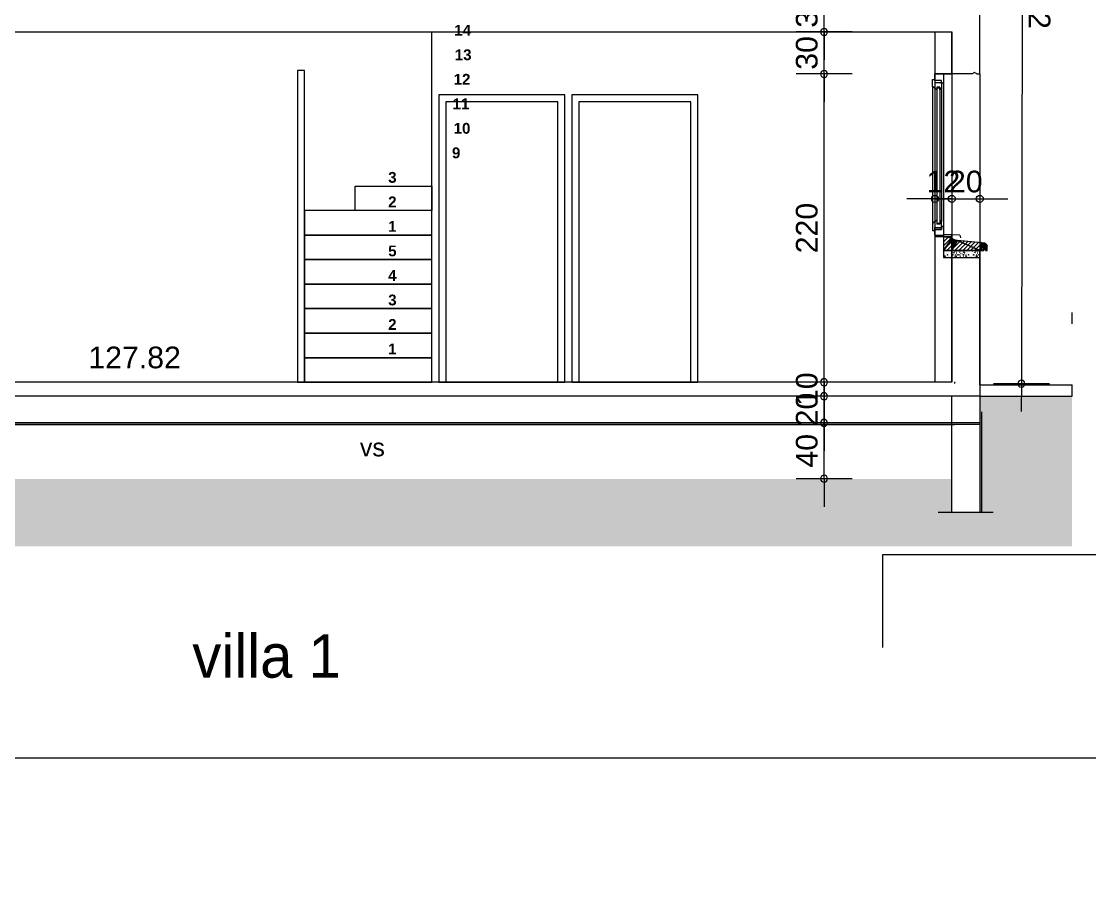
# Model space of a CAD drawing. Header units: metres. Extents: x 1.8 to 61.8, y -52.8 to -10.8.
# Drawn here: x 34.31 to 41.94, y -40.18 to -33.94 of the extents above; entities that cross this region are included whole.
import ezdxf
from ezdxf.enums import TextEntityAlignment as Align
from ezdxf.lldxf.tags import DXFTag

# ---------------------------------------------------------------- set-up
doc = ezdxf.new("R2010")
doc.units = ezdxf.units.M
doc.header["$MEASUREMENT"] = 0
for name, color, linetype in [('Calque commun', 7, 'Continuous'), ('Cotations', 7, 'Continuous'), ('Textes', 7, 'Continuous')]:
    doc.layers.add(name, color=color, linetype=linetype)
doc.styles.add('Arial10', font='arial.ttf', dxfattribs={"height": 0.127566})
doc.styles.add('Arial11', font='arialbd.ttf', dxfattribs={"height": 0.077267})
doc.styles.add('Arial12', font='arial.ttf', dxfattribs={"height": 0.154626})
doc.styles.add('Arial9', font='arial.ttf', dxfattribs={"height": 0.154626})
doc.styles.add('Century Gothic10', font='GOTHIC.TTF', dxfattribs={"height": 0.310302})
tags = doc.linetypes.add('HIDDEN', pattern=[0.375, 0.25, -0.125]).pattern_tags.tags
tags[6:7] = [DXFTag(74, 4), DXFTag(75, 0), DXFTag(340, '0'), DXFTag(46, 1.0), DXFTag(50, 0.0), DXFTag(44, 0.0), DXFTag(45, 0.0)]
tags[4:5] = [DXFTag(74, 4), DXFTag(75, 0), DXFTag(340, '0'), DXFTag(46, 1.0), DXFTag(50, 0.0), DXFTag(44, 0.0), DXFTag(45, 0.0)]
tags = doc.linetypes.add('HIDDENX2', pattern=[0.75, 0.5, -0.25]).pattern_tags.tags
tags[6:7] = [DXFTag(74, 4), DXFTag(75, 0), DXFTag(340, '0'), DXFTag(46, 1.0), DXFTag(50, 0.0), DXFTag(44, 0.0), DXFTag(45, 0.0)]
tags[4:5] = [DXFTag(74, 4), DXFTag(75, 0), DXFTag(340, '0'), DXFTag(46, 1.0), DXFTag(50, 0.0), DXFTag(44, 0.0), DXFTag(45, 0.0)]

# ---------------------------------------------------------------- blocks, each defined once
blk = doc.blocks.new('CARTDCE')
at = {"layer": 'Calque commun', "color": 9, "linetype": 'Continuous', "lineweight": 9}
for p, q in [((20.202, 28.93), (-21.798, 28.93)), ((-21.798, 28.93), (-21.798, 27.609))]:
    blk.add_line(p, q, dxfattribs=at)
blk = doc.blocks.new('new189')
at = {"layer": 'Cotations', "color": 14, "linetype": 'Continuous', "lineweight": 9}
blk.add_arc((0, 0), 0.5, 0, 359.9994, dxfattribs=at)
blk = doc.blocks.new('new190')
at = {"layer": 'Cotations', "color": 14, "linetype": 'Continuous', "lineweight": 9}
blk.add_arc((0, 0), 0.5, 0, 359.9994, dxfattribs=at)
blk = doc.blocks.new('DimLine57553')
at = {"layer": 'Cotations', "color": 14, "linetype": 'Continuous', "lineweight": 9}
for p, q in [((40.0393, -33.7121), (40.0393, -33.5121)), ((40.2393, -33.7121), (39.8393, -33.7121)), ((40.0393, -34.0121), (40.0393, -33.7121)), ((40.2393, -34.0121), (39.8393, -34.0121)), ((40.0393, -34.0121), (40.0393, -34.2121))]:
    blk.add_line(p, q, dxfattribs=at)
at = {"layer": 'Cotations', "color": 14, "linetype": 'Continuous', "lineweight": 9, "xscale": 0.05000000074505806, "yscale": 0.05000000074505806, "zscale": 0.05000000074505806}
for name, p, rotation in [('new190', (40.0393, -33.7121), -90.00000000000001), ('new189', (40.0393, -34.0121), 90)]:
    blk.add_blockref(name, p, dxfattribs=dict(at, rotation=rotation))
at = {"layer": 'Cotations', "color": 7, "linetype": 'Continuous', "lineweight": 9, "style": 'Arial9'}
blk.add_text('30', height=0.15463, rotation=90, dxfattribs=at).set_placement((40.0392, -33.8621), align=Align.BOTTOM_CENTER)
blk = doc.blocks.new('new201')
at = {"layer": 'Cotations', "color": 14, "linetype": 'Continuous', "lineweight": 9}
blk.add_arc((0, 0), 0.5, 0, 359.9994, dxfattribs=at)
blk = doc.blocks.new('new202')
at = {"layer": 'Cotations', "color": 14, "linetype": 'Continuous', "lineweight": 9}
blk.add_arc((0, 0), 0.5, 0, 359.9994, dxfattribs=at)
blk = doc.blocks.new('DimLine57592')
at = {"layer": 'Cotations', "color": 14, "linetype": 'Continuous', "lineweight": 9}
for p, q in [((40.0393, -34.0121), (40.0393, -33.8121)), ((40.2393, -34.0121), (39.8393, -34.0121)), ((40.0393, -34.3121), (40.0393, -34.0121)), ((40.2393, -34.3121), (39.8393, -34.3121)), ((40.0393, -34.3121), (40.0393, -34.5121))]:
    blk.add_line(p, q, dxfattribs=at)
at = {"layer": 'Cotations', "color": 14, "linetype": 'Continuous', "lineweight": 9, "xscale": 0.05000000074505806, "yscale": 0.05000000074505806, "zscale": 0.05000000074505806}
for name, p, rotation in [('new202', (40.0393, -34.0121), -90.00000000000001), ('new201', (40.0393, -34.3121), 90)]:
    blk.add_blockref(name, p, dxfattribs=dict(at, rotation=rotation))
at = {"layer": 'Cotations', "color": 7, "linetype": 'Continuous', "lineweight": 9, "style": 'Arial9'}
blk.add_text('30', height=0.15463, rotation=90, dxfattribs=at).set_placement((40.0392, -34.1621), align=Align.BOTTOM_CENTER)
blk = doc.blocks.new('new211')
at = {"layer": 'Cotations', "color": 14, "linetype": 'Continuous', "lineweight": 9}
blk.add_arc((0, 0), 0.5, 0, 359.9994, dxfattribs=at)
blk = doc.blocks.new('new212')
at = {"layer": 'Cotations', "color": 14, "linetype": 'Continuous', "lineweight": 9}
blk.add_arc((0, 0), 0.5, 0, 359.9994, dxfattribs=at)
blk = doc.blocks.new('DimLine57699')
at = {"layer": 'Cotations', "color": 14, "linetype": 'Continuous', "lineweight": 9}
for p, q in [((40.8314, -35.0036), (40.8314, -35.4036)), ((40.9514, -35.0036), (40.9514, -35.4036)), ((40.8314, -35.2036), (40.6314, -35.2036)), ((40.8314, -35.2036), (40.9514, -35.2036)), ((40.9514, -35.2036), (41.1514, -35.2036))]:
    blk.add_line(p, q, dxfattribs=at)
at = {"layer": 'Cotations', "color": 14, "linetype": 'Continuous', "lineweight": 9, "extrusion": (0, 0, -1), "xscale": 0.05000000074505806, "yscale": 0.05000000074505806, "zscale": 0.05000000074505806, "rotation": 180}
blk.add_blockref('new211', (-40.8314, -35.2036), dxfattribs=at)
at = {"layer": 'Cotations', "color": 14, "linetype": 'Continuous', "lineweight": 9, "extrusion": (0, 0, -1), "xscale": 0.05000000074505806, "yscale": 0.05000000074505806, "zscale": 0.05000000074505806}
blk.add_blockref('new212', (-40.9514, -35.2036), dxfattribs=at)
at = {"layer": 'Cotations', "color": 7, "linetype": 'Continuous', "lineweight": 9, "style": 'Arial9'}
blk.add_text('12', height=0.15463, dxfattribs=at).set_placement((40.8914, -35.2036), align=Align.BOTTOM_CENTER)
blk = doc.blocks.new('new213')
at = {"layer": 'Cotations', "color": 14, "linetype": 'Continuous', "lineweight": 9}
blk.add_arc((0, 0), 0.5, 0, 359.9994, dxfattribs=at)
blk = doc.blocks.new('new214')
at = {"layer": 'Cotations', "color": 14, "linetype": 'Continuous', "lineweight": 9}
blk.add_arc((0, 0), 0.5, 0, 359.9994, dxfattribs=at)
blk = doc.blocks.new('DimLine57705')
at = {"layer": 'Cotations', "color": 14, "linetype": 'Continuous', "lineweight": 9}
for p, q in [((40.9514, -35.0036), (40.9514, -35.4036)), ((41.1514, -35.0036), (41.1514, -35.4036)), ((40.9514, -35.2036), (40.7514, -35.2036)), ((40.9514, -35.2036), (41.1514, -35.2036)), ((41.1514, -35.2036), (41.3514, -35.2036))]:
    blk.add_line(p, q, dxfattribs=at)
at = {"layer": 'Cotations', "color": 14, "linetype": 'Continuous', "lineweight": 9, "extrusion": (0, 0, -1), "xscale": 0.05000000074505806, "yscale": 0.05000000074505806, "zscale": 0.05000000074505806, "rotation": 180}
blk.add_blockref('new213', (-40.9514, -35.2036), dxfattribs=at)
at = {"layer": 'Cotations', "color": 14, "linetype": 'Continuous', "lineweight": 9, "extrusion": (0, 0, -1), "xscale": 0.05000000074505806, "yscale": 0.05000000074505806, "zscale": 0.05000000074505806}
blk.add_blockref('new214', (-41.1514, -35.2036), dxfattribs=at)
at = {"layer": 'Cotations', "color": 7, "linetype": 'Continuous', "lineweight": 9, "style": 'Arial9'}
blk.add_text('20', height=0.15463, dxfattribs=at).set_placement((41.0514, -35.2036), align=Align.BOTTOM_CENTER)
blk = doc.blocks.new('new215')
at = {"layer": 'Cotations', "color": 14, "linetype": 'Continuous', "lineweight": 9}
blk.add_arc((0, 0), 0.5, 0, 359.9994, dxfattribs=at)
blk = doc.blocks.new('new216')
at = {"layer": 'Cotations', "color": 14, "linetype": 'Continuous', "lineweight": 9}
blk.add_arc((0, 0), 0.5, 0, 359.9994, dxfattribs=at)
blk = doc.blocks.new('DimLine57719')
at = {"layer": 'Cotations', "color": 14, "linetype": 'Continuous', "lineweight": 9}
for p, q in [((40.0393, -36.5121), (40.0393, -36.3121)), ((40.2393, -36.5121), (39.8393, -36.5121)), ((40.0393, -36.6121), (40.0393, -36.5121)), ((40.2393, -36.6121), (39.8393, -36.6121)), ((40.0393, -36.6121), (40.0393, -36.8121))]:
    blk.add_line(p, q, dxfattribs=at)
at = {"layer": 'Cotations', "color": 14, "linetype": 'Continuous', "lineweight": 9, "xscale": 0.05000000074505806, "yscale": 0.05000000074505806, "zscale": 0.05000000074505806}
for name, p, rotation in [('new216', (40.0393, -36.5121), -90.00000000000001), ('new215', (40.0393, -36.6121), 90)]:
    blk.add_blockref(name, p, dxfattribs=dict(at, rotation=rotation))
at = {"layer": 'Cotations', "color": 7, "linetype": 'Continuous', "lineweight": 9, "style": 'Arial9'}
blk.add_text('10', height=0.15463, rotation=90, dxfattribs=at).set_placement((40.0392, -36.5621), align=Align.BOTTOM_CENTER)
blk = doc.blocks.new('new217')
at = {"layer": 'Cotations', "color": 14, "linetype": 'Continuous', "lineweight": 9}
blk.add_arc((0, 0), 0.5, 0, 359.9994, dxfattribs=at)
blk = doc.blocks.new('new218')
at = {"layer": 'Cotations', "color": 14, "linetype": 'Continuous', "lineweight": 9}
blk.add_arc((0, 0), 0.5, 0, 359.9994, dxfattribs=at)
blk = doc.blocks.new('DimLine57725')
at = {"layer": 'Cotations', "color": 14, "linetype": 'Continuous', "lineweight": 9}
for p, q in [((40.0393, -36.6121), (40.0393, -36.4121)), ((40.2393, -36.6121), (39.8393, -36.6121)), ((40.0393, -36.8021), (40.0393, -36.6121)), ((40.2393, -36.8021), (39.8393, -36.8021)), ((40.0393, -36.8021), (40.0393, -37.0021))]:
    blk.add_line(p, q, dxfattribs=at)
at = {"layer": 'Cotations', "color": 14, "linetype": 'Continuous', "lineweight": 9, "xscale": 0.05000000074505806, "yscale": 0.05000000074505806, "zscale": 0.05000000074505806}
for name, p, rotation in [('new218', (40.0393, -36.6121), -90.00000000000001), ('new217', (40.0393, -36.8021), 90)]:
    blk.add_blockref(name, p, dxfattribs=dict(at, rotation=rotation))
at = {"layer": 'Cotations', "color": 7, "linetype": 'Continuous', "lineweight": 9, "style": 'Arial9'}
blk.add_text('20', height=0.15463, rotation=90, dxfattribs=at).set_placement((40.0392, -36.7071), align=Align.BOTTOM_CENTER)
blk = doc.blocks.new('new219')
at = {"layer": 'Cotations', "color": 14, "linetype": 'Continuous', "lineweight": 9}
blk.add_arc((0, 0), 0.5, 0, 359.9994, dxfattribs=at)
blk = doc.blocks.new('new220')
at = {"layer": 'Cotations', "color": 14, "linetype": 'Continuous', "lineweight": 9}
blk.add_arc((0, 0), 0.5, 0, 359.9994, dxfattribs=at)
blk = doc.blocks.new('DimLine57731')
at = {"layer": 'Cotations', "color": 14, "linetype": 'Continuous', "lineweight": 9}
for p, q in [((40.0393, -36.8021), (40.0393, -36.6021)), ((40.2393, -36.8021), (39.8393, -36.8021)), ((40.0393, -37.2009), (40.0393, -36.8021)), ((40.2393, -37.2009), (39.8393, -37.2009)), ((40.0393, -37.2009), (40.0393, -37.4009))]:
    blk.add_line(p, q, dxfattribs=at)
at = {"layer": 'Cotations', "color": 14, "linetype": 'Continuous', "lineweight": 9, "xscale": 0.05000000074505806, "yscale": 0.05000000074505806, "zscale": 0.05000000074505806}
for name, p, rotation in [('new220', (40.0393, -36.8021), -90.00000000000001), ('new219', (40.0393, -37.2009), 90)]:
    blk.add_blockref(name, p, dxfattribs=dict(at, rotation=rotation))
at = {"layer": 'Cotations', "color": 7, "linetype": 'Continuous', "lineweight": 9, "style": 'Arial9'}
blk.add_text('40', height=0.15463, rotation=90, dxfattribs=at).set_placement((40.0392, -37.0015), align=Align.BOTTOM_CENTER)
blk = doc.blocks.new('new221')
at = {"layer": 'Cotations', "color": 14, "linetype": 'Continuous', "lineweight": 9}
blk.add_arc((0, 0), 0.5, 0, 359.9994, dxfattribs=at)
blk = doc.blocks.new('new222')
at = {"layer": 'Cotations', "color": 14, "linetype": 'Continuous', "lineweight": 9}
blk.add_arc((0, 0), 0.5, 0, 359.9994, dxfattribs=at)
blk = doc.blocks.new('DimLine57744')
at = {"layer": 'Cotations', "color": 14, "linetype": 'Continuous', "lineweight": 9}
for p, q in [((40.0393, -36.5121), (40.0393, -36.3121)), ((40.2393, -36.5121), (39.8393, -36.5121)), ((40.0393, -36.6121), (40.0393, -36.5121)), ((40.2393, -36.6121), (39.8393, -36.6121)), ((40.0393, -36.6121), (40.0393, -36.8121))]:
    blk.add_line(p, q, dxfattribs=at)
at = {"layer": 'Cotations', "color": 14, "linetype": 'Continuous', "lineweight": 9, "xscale": 0.05000000074505806, "yscale": 0.05000000074505806, "zscale": 0.05000000074505806}
for name, p, rotation in [('new222', (40.0393, -36.5121), -90.00000000000001), ('new221', (40.0393, -36.6121), 90)]:
    blk.add_blockref(name, p, dxfattribs=dict(at, rotation=rotation))
at = {"layer": 'Cotations', "color": 7, "linetype": 'Continuous', "lineweight": 9, "style": 'Arial9'}
blk.add_text('10', height=0.15463, rotation=90, dxfattribs=at).set_placement((40.0392, -36.5621), align=Align.BOTTOM_CENTER)
blk = doc.blocks.new('new223')
at = {"layer": 'Cotations', "color": 14, "linetype": 'Continuous', "lineweight": 9}
blk.add_arc((0, 0), 0.5, 0, 359.9994, dxfattribs=at)
blk = doc.blocks.new('new224')
at = {"layer": 'Cotations', "color": 14, "linetype": 'Continuous', "lineweight": 9}
blk.add_arc((0, 0), 0.5, 0, 359.9994, dxfattribs=at)
blk = doc.blocks.new('DimLine57750')
at = {"layer": 'Cotations', "color": 14, "linetype": 'Continuous', "lineweight": 9}
for p, q in [((40.0393, -36.5121), (40.0393, -36.3121)), ((40.2393, -36.5121), (39.8393, -36.5121)), ((40.0393, -36.6121), (40.0393, -36.5121)), ((40.2393, -36.6121), (39.8393, -36.6121)), ((40.0393, -36.6121), (40.0393, -36.8121))]:
    blk.add_line(p, q, dxfattribs=at)
at = {"layer": 'Cotations', "color": 14, "linetype": 'Continuous', "lineweight": 9, "xscale": 0.05000000074505806, "yscale": 0.05000000074505806, "zscale": 0.05000000074505806}
for name, p, rotation in [('new224', (40.0393, -36.5121), -90.00000000000001), ('new223', (40.0393, -36.6121), 90)]:
    blk.add_blockref(name, p, dxfattribs=dict(at, rotation=rotation))
at = {"layer": 'Cotations', "color": 7, "linetype": 'Continuous', "lineweight": 9, "style": 'Arial9'}
blk.add_text('10', height=0.15463, rotation=90, dxfattribs=at).set_placement((40.0392, -36.5621), align=Align.BOTTOM_CENTER)
blk = doc.blocks.new('new229')
at = {"layer": 'Cotations', "color": 14, "linetype": 'Continuous', "lineweight": 9}
blk.add_arc((0, 0), 0.5, 0, 359.9994, dxfattribs=at)
blk = doc.blocks.new('new230')
at = {"layer": 'Cotations', "color": 14, "linetype": 'Continuous', "lineweight": 9}
blk.add_arc((0, 0), 0.5, 0, 359.9994, dxfattribs=at)
blk = doc.blocks.new('DimLine57787')
at = {"layer": 'Cotations', "color": 14, "linetype": 'Continuous', "lineweight": 9}
for p, q in [((40.0393, -34.3121), (40.0393, -34.1121)), ((40.2393, -34.3121), (39.8393, -34.3121)), ((40.0393, -36.5121), (40.0393, -34.3121)), ((40.2393, -36.5121), (39.8393, -36.5121)), ((40.0393, -36.5121), (40.0393, -36.7121))]:
    blk.add_line(p, q, dxfattribs=at)
at = {"layer": 'Cotations', "color": 14, "linetype": 'Continuous', "lineweight": 9, "xscale": 0.05000000074505806, "yscale": 0.05000000074505806, "zscale": 0.05000000074505806}
for name, p, rotation in [('new230', (40.0393, -34.3121), -90.00000000000001), ('new229', (40.0393, -36.5121), 90)]:
    blk.add_blockref(name, p, dxfattribs=dict(at, rotation=rotation))
at = {"layer": 'Cotations', "color": 7, "linetype": 'Continuous', "lineweight": 9, "style": 'Arial9'}
blk.add_text('220', height=0.15463, rotation=90, dxfattribs=at).set_placement((40.0392, -35.4121), align=Align.BOTTOM_CENTER)
blk = doc.blocks.new('new243')
at = {"layer": 'Cotations', "color": 14, "linetype": 'Continuous', "lineweight": 9}
blk.add_arc((0, 0), 0.5, 0, 359.9994, dxfattribs=at)
blk = doc.blocks.new('new244')
at = {"layer": 'Cotations', "color": 14, "linetype": 'Continuous', "lineweight": 9}
blk.add_arc((0, 0), 0.5, 0, 359.9994, dxfattribs=at)
blk = doc.blocks.new('DimLine57855')
at = {"layer": 'Cotations', "color": 14, "linetype": 'Continuous', "lineweight": 9}
for p, q in [((41.4613, -31.0983), (41.4618, -30.8983)), ((41.2613, -31.0983), (41.6613, -31.0983)), ((41.4613, -31.0983), (41.4482, -36.5221)), ((41.2482, -36.5221), (41.6482, -36.5221)), ((41.4482, -36.5221), (41.4478, -36.7221))]:
    blk.add_line(p, q, dxfattribs=at)
at = {"layer": 'Cotations', "color": 14, "linetype": 'Continuous', "lineweight": 9, "xscale": 0.05000000145180782, "yscale": 0.05000000145180782, "zscale": 0.05000000074505806}
for name, p, rotation in [('new243', (41.4613, -31.0983), -90.13845825380338), ('new244', (41.4482, -36.5221), 89.86154174619664)]:
    blk.add_blockref(name, p, dxfattribs=dict(at, rotation=rotation))
at = {"layer": 'Cotations', "color": 7, "linetype": 'Continuous', "lineweight": 9, "style": 'Arial9'}
blk.add_text('542', height=0.15463, rotation=269.86154, dxfattribs=at).set_placement((41.4548, -33.8102), align=Align.BOTTOM_CENTER)
blk = doc.blocks.new('hatch4')
at = {"layer": 'Calque commun', "color": 7, "linetype": 'Continuous', "lineweight": 9}
for p, q in [((40.9032, -35.4721), (40.8929, -35.4824)), ((40.9314, -35.4721), (40.8929, -35.5107)), ((40.9515, -35.4804), (40.8929, -35.539)), ((40.9659, -35.4943), (40.8929, -35.5673)), ((40.9875, -35.5009), (40.9163, -35.5721)), ((41.0135, -35.5032), (40.9446, -35.5721)), ((41.0392, -35.5057), (40.9729, -35.5721)), ((41.065, -35.5083), (41.0012, -35.5721)), ((41.0907, -35.5109), (41.0294, -35.5721)), ((41.1164, -35.5134), (41.0577, -35.5721)), ((41.1421, -35.516), (41.086, -35.5721)), ((41.1679, -35.5185), (41.1143, -35.5721)), ((41.1918, -35.5228), (41.1426, -35.5721)), ((41.2029, -35.5401), (41.1709, -35.5721)), ((41.2029, -35.5684), (41.1991, -35.5721))]:
    blk.add_line(p, q, dxfattribs=at)
at = {"layer": 'Calque commun', "color": 7, "linetype": 'Continuous', "lineweight": 18}
mesh = blk.add_polyface(dxfattribs=at)
corners = [(41.2029, -35.5721), (41.1928, -35.5692), (41.193, -35.5706), (40.9632, -35.4926), (40.9602, -35.4903), (40.9514, -35.5721), (40.8929, -35.4721), (40.9549, -35.485), (40.9525, -35.482), (41.1833, -35.5656), (41.1847, -35.5649), (41.1808, -35.5193), (41.191, -35.5223), (41.1871, -35.5206), (41.1664, -35.5721), (41.1822, -35.5665), (41.1945, -35.5247), (41.1976, -35.5277), (41.1961, -35.5261), (41.1664, -35.5184), (41.1928, -35.5234), (41.2029, -35.5392), (41.2024, -35.5371), (41.1861, -35.5645), (41.2018, -35.5351), (40.9917, -35.501), (41.1514, -35.5721), (40.9697, -35.4964), (40.9664, -35.4946), (41.1876, -35.5645), (41.1807, -35.5706), (41.1808, -35.5692), (40.9486, -35.4756), (40.9471, -35.4721), (41.1851, -35.52), (41.183, -35.5196), (40.9574, -35.4877), (40.8929, -35.5721), (41.2, -35.5312), (41.201, -35.5331), (40.9504, -35.4789), (41.1814, -35.5678), (41.1915, -35.5665), (41.1923, -35.5678), (40.9879, -35.501), (40.9841, -35.5007), (41.189, -35.5649), (40.9804, -35.5), (40.9768, -35.4991), (40.9732, -35.4979), (41.1808, -35.5721), (41.1891, -35.5214), (41.1928, -35.5721), (41.1904, -35.5656), (41.1989, -35.5294)]
mesh.append_faces([[corners[k] for k in face] for face in [(16, 17, 18), (38, 24, 39)]], dxfattribs={"vtx0": -1, "color": 7})
mesh.append_faces([[corners[k] for k in face] for face in [(12, 10, 20), (14, 19, 26), (42, 21, 53), (19, 9, 11)]], dxfattribs={"vtx0": -1, "vtx1": -1, "color": 7})
mesh.append_faces([[corners[k] for k in face] for face in [(12, 13, 10), (14, 9, 19), (38, 23, 24), (10, 34, 11), (16, 23, 17)]], dxfattribs={"vtx0": -1, "vtx1": -1, "vtx2": -1, "color": 7})
mesh.append_faces([[corners[k] for k in face] for face in [(0, 1, 2), (6, 7, 8), (14, 15, 9), (23, 22, 24), (21, 23, 29), (14, 30, 31), (25, 5, 26), (14, 41, 15), (6, 8, 40), (21, 29, 46), (36, 37, 5), (10, 13, 34), (42, 0, 21), (14, 31, 41), (23, 54, 17), (21, 46, 53), (0, 43, 1)]], dxfattribs={"vtx0": -1, "vtx2": -1, "color": 7})
mesh.append_faces([[corners[k] for k in face] for face in [(3, 4, 5), (9, 10, 11), (21, 22, 23), (19, 25, 26), (27, 28, 5), (16, 20, 23), (28, 3, 5), (36, 7, 37), (40, 32, 6), (42, 43, 0), (44, 45, 5), (45, 47, 5), (47, 48, 5), (48, 49, 5), (49, 27, 5), (4, 36, 5), (10, 23, 20), (6, 37, 7), (38, 54, 23), (25, 44, 5)]], dxfattribs={"vtx1": -1, "vtx2": -1, "color": 7})
mesh.append_faces([[corners[k] for k in face] for face in [(32, 33, 6), (34, 35, 11), (14, 50, 30), (12, 51, 13), (2, 52, 0)]], dxfattribs={"vtx2": -1, "color": 7})
blk = doc.blocks.new('Block58757')
at = {"layer": 'Calque commun', "color": 7, "linetype": 'Continuous', "lineweight": 9}
for p, q in [((40.8938, -35.583), (40.8929, -35.583)), ((40.8929, -35.5862), (40.8938, -35.5862)), ((40.8935, -35.594), (40.8929, -35.5934)), ((40.8929, -35.5946), (40.8935, -35.594)), ((40.8947, -35.5846), (40.8938, -35.583)), ((40.8938, -35.5862), (40.8947, -35.5846)), ((40.9004, -35.6127), (40.9013, -35.6111)), ((40.9013, -35.6144), (40.9004, -35.6127)), ((40.9013, -35.6111), (40.9032, -35.6111)), ((40.9032, -35.6144), (40.9013, -35.6144)), ((40.9016, -35.5752), (40.9022, -35.5746)), ((40.9022, -35.5759), (40.9016, -35.5752)), ((40.9016, -35.6034), (40.9022, -35.6027)), ((40.9022, -35.604), (40.9016, -35.6034)), ((40.9022, -35.5746), (40.9029, -35.5752)), ((40.9029, -35.5752), (40.9022, -35.5759)), ((40.9022, -35.6027), (40.9029, -35.6034)), ((40.9029, -35.6034), (40.9022, -35.604)), ((40.9032, -35.6111), (40.9041, -35.6127)), ((40.9041, -35.6127), (40.9032, -35.6144)), ((40.911, -35.5846), (40.9116, -35.584)), ((40.9116, -35.5852), (40.911, -35.5846)), ((40.911, -35.594), (40.9116, -35.5934)), ((40.9116, -35.5946), (40.911, -35.594)), ((40.911, -35.6127), (40.9116, -35.6121)), ((40.9116, -35.6134), (40.911, -35.6127)), ((40.9116, -35.584), (40.9122, -35.5846)), ((40.9122, -35.5846), (40.9116, -35.5852)), ((40.9116, -35.5934), (40.9122, -35.594)), ((40.9122, -35.594), (40.9116, -35.5946)), ((40.9116, -35.6121), (40.9122, -35.6127)), ((40.9122, -35.6127), (40.9116, -35.6134)), ((40.9191, -35.6034), (40.92, -35.6017)), ((40.92, -35.605), (40.9191, -35.6034)), ((40.92, -35.6017), (40.9219, -35.6017)), ((40.9219, -35.605), (40.92, -35.605)), ((40.9204, -35.5752), (40.921, -35.5746)), ((40.921, -35.5759), (40.9204, -35.5752)), ((40.921, -35.5746), (40.9216, -35.5752)), ((40.9216, -35.5752), (40.921, -35.5759)), ((40.9219, -35.6017), (40.9229, -35.6034)), ((40.9229, -35.6034), (40.9219, -35.605)), ((40.9297, -35.5846), (40.9304, -35.584)), ((40.9304, -35.5852), (40.9297, -35.5846)), ((40.9297, -35.6034), (40.9304, -35.6027)), ((40.9304, -35.604), (40.9297, -35.6034)), ((40.9304, -35.584), (40.931, -35.5846)), ((40.931, -35.5846), (40.9304, -35.5852)), ((40.9304, -35.6027), (40.931, -35.6034)), ((40.931, -35.6034), (40.9304, -35.604)), ((40.9391, -35.5752), (40.9397, -35.5746)), ((40.9397, -35.5759), (40.9391, -35.5752)), ((40.9391, -35.594), (40.9397, -35.5934)), ((40.9397, -35.5946), (40.9391, -35.594)), ((40.9391, -35.6127), (40.9397, -35.6121)), ((40.9397, -35.6134), (40.9391, -35.6127)), ((40.9397, -35.5746), (40.9404, -35.5752)), ((40.9404, -35.5752), (40.9397, -35.5759)), ((40.9397, -35.5934), (40.9404, -35.594)), ((40.9404, -35.594), (40.9397, -35.5946)), ((40.9397, -35.6121), (40.9404, -35.6127)), ((40.9404, -35.6127), (40.9397, -35.6134)), ((40.9472, -35.5752), (40.9482, -35.5736)), ((40.9482, -35.5769), (40.9472, -35.5752)), ((40.9482, -35.5736), (40.95, -35.5736)), ((40.95, -35.5769), (40.9482, -35.5769)), ((40.9485, -35.594), (40.9491, -35.5934)), ((40.9491, -35.5946), (40.9485, -35.594)), ((40.9491, -35.5934), (40.9497, -35.594)), ((40.9497, -35.594), (40.9491, -35.5946)), ((40.95, -35.5736), (40.951, -35.5752)), ((40.951, -35.5752), (40.95, -35.5769)), ((40.9566, -35.6034), (40.9575, -35.6017)), ((40.9575, -35.605), (40.9566, -35.6034)), ((40.9575, -35.6017), (40.9594, -35.6017)), ((40.9594, -35.605), (40.9575, -35.605)), ((40.9579, -35.5846), (40.9585, -35.584)), ((40.9585, -35.5852), (40.9579, -35.5846)), ((40.9579, -35.6127), (40.9585, -35.6121)), ((40.9585, -35.6134), (40.9579, -35.6127)), ((40.9585, -35.584), (40.9591, -35.5846)), ((40.9591, -35.5846), (40.9585, -35.5852)), ((40.9585, -35.6121), (40.9591, -35.6127)), ((40.9591, -35.6127), (40.9585, -35.6134)), ((40.9594, -35.6017), (40.9604, -35.6034)), ((40.9604, -35.6034), (40.9594, -35.605)), ((40.966, -35.5846), (40.9669, -35.583)), ((40.9669, -35.5862), (40.966, -35.5846)), ((40.9669, -35.583), (40.9679, -35.583)), ((40.9679, -35.5862), (40.9669, -35.5862)), ((40.9672, -35.594), (40.9679, -35.5934)), ((40.9679, -35.5946), (40.9672, -35.594)), ((40.9688, -35.583), (40.9679, -35.583)), ((40.9679, -35.5862), (40.9688, -35.5862)), ((40.9685, -35.594), (40.9679, -35.5934)), ((40.9679, -35.5946), (40.9685, -35.594)), ((40.9697, -35.5846), (40.9688, -35.583)), ((40.9688, -35.5862), (40.9697, -35.5846)), ((40.9754, -35.6127), (40.9763, -35.6111)), ((40.9763, -35.6144), (40.9754, -35.6127)), ((40.9763, -35.6111), (40.9782, -35.6111)), ((40.9782, -35.6144), (40.9763, -35.6144)), ((40.9766, -35.5752), (40.9772, -35.5746)), ((40.9772, -35.5759), (40.9766, -35.5752)), ((40.9766, -35.6034), (40.9772, -35.6027)), ((40.9772, -35.604), (40.9766, -35.6034)), ((40.9772, -35.5746), (40.9779, -35.5752)), ((40.9779, -35.5752), (40.9772, -35.5759)), ((40.9772, -35.6027), (40.9779, -35.6034)), ((40.9779, -35.6034), (40.9772, -35.604)), ((40.9782, -35.6111), (40.9791, -35.6127)), ((40.9791, -35.6127), (40.9782, -35.6144)), ((40.986, -35.5846), (40.9866, -35.584)), ((40.9866, -35.5852), (40.986, -35.5846)), ((40.986, -35.594), (40.9866, -35.5934)), ((40.9866, -35.5946), (40.986, -35.594)), ((40.986, -35.6127), (40.9866, -35.6121)), ((40.9866, -35.6134), (40.986, -35.6127)), ((40.9866, -35.584), (40.9872, -35.5846)), ((40.9872, -35.5846), (40.9866, -35.5852)), ((40.9866, -35.5934), (40.9872, -35.594)), ((40.9872, -35.594), (40.9866, -35.5946)), ((40.9866, -35.6121), (40.9872, -35.6127)), ((40.9872, -35.6127), (40.9866, -35.6134)), ((40.9941, -35.6034), (40.995, -35.6017)), ((40.995, -35.605), (40.9941, -35.6034)), ((40.995, -35.6017), (40.9969, -35.6017)), ((40.9969, -35.605), (40.995, -35.605)), ((40.9954, -35.5752), (40.996, -35.5746)), ((40.996, -35.5759), (40.9954, -35.5752)), ((40.996, -35.5746), (40.9966, -35.5752)), ((40.9966, -35.5752), (40.996, -35.5759)), ((40.9969, -35.6017), (40.9979, -35.6034)), ((40.9979, -35.6034), (40.9969, -35.605)), ((41.0047, -35.5846), (41.0054, -35.584)), ((41.0054, -35.5852), (41.0047, -35.5846)), ((41.0047, -35.6034), (41.0054, -35.6027)), ((41.0054, -35.604), (41.0047, -35.6034)), ((41.0054, -35.584), (41.006, -35.5846)), ((41.006, -35.5846), (41.0054, -35.5852)), ((41.0054, -35.6027), (41.006, -35.6034)), ((41.006, -35.6034), (41.0054, -35.604)), ((41.0141, -35.5752), (41.0147, -35.5746)), ((41.0147, -35.5759), (41.0141, -35.5752)), ((41.0141, -35.594), (41.0147, -35.5934)), ((41.0147, -35.5946), (41.0141, -35.594)), ((41.0141, -35.6127), (41.0147, -35.6121)), ((41.0147, -35.6134), (41.0141, -35.6127)), ((41.0147, -35.5746), (41.0154, -35.5752)), ((41.0154, -35.5752), (41.0147, -35.5759)), ((41.0147, -35.5934), (41.0154, -35.594)), ((41.0154, -35.594), (41.0147, -35.5946)), ((41.0147, -35.6121), (41.0154, -35.6127)), ((41.0154, -35.6127), (41.0147, -35.6134)), ((41.0222, -35.5752), (41.0232, -35.5736)), ((41.0232, -35.5769), (41.0222, -35.5752)), ((41.0232, -35.5736), (41.025, -35.5736)), ((41.025, -35.5769), (41.0232, -35.5769)), ((41.0235, -35.594), (41.0241, -35.5934)), ((41.0241, -35.5946), (41.0235, -35.594)), ((41.0241, -35.5934), (41.0247, -35.594)), ((41.0247, -35.594), (41.0241, -35.5946)), ((41.025, -35.5736), (41.026, -35.5752)), ((41.026, -35.5752), (41.025, -35.5769)), ((41.0316, -35.6034), (41.0325, -35.6017)), ((41.0325, -35.605), (41.0316, -35.6034)), ((41.0325, -35.6017), (41.0344, -35.6017)), ((41.0344, -35.605), (41.0325, -35.605)), ((41.0329, -35.5846), (41.0335, -35.584)), ((41.0335, -35.5852), (41.0329, -35.5846)), ((41.0329, -35.6127), (41.0335, -35.6121)), ((41.0335, -35.6134), (41.0329, -35.6127)), ((41.0335, -35.584), (41.0341, -35.5846)), ((41.0341, -35.5846), (41.0335, -35.5852)), ((41.0335, -35.6121), (41.0341, -35.6127)), ((41.0341, -35.6127), (41.0335, -35.6134)), ((41.0344, -35.6017), (41.0354, -35.6034)), ((41.0354, -35.6034), (41.0344, -35.605)), ((41.041, -35.5846), (41.0419, -35.583)), ((41.0419, -35.5862), (41.041, -35.5846)), ((41.0419, -35.583), (41.0429, -35.583)), ((41.0429, -35.5862), (41.0419, -35.5862)), ((41.0422, -35.594), (41.0429, -35.5934)), ((41.0429, -35.5946), (41.0422, -35.594)), ((41.0438, -35.583), (41.0429, -35.583)), ((41.0429, -35.5862), (41.0438, -35.5862)), ((41.0435, -35.594), (41.0429, -35.5934)), ((41.0429, -35.5946), (41.0435, -35.594)), ((41.0447, -35.5846), (41.0438, -35.583)), ((41.0438, -35.5862), (41.0447, -35.5846)), ((41.0504, -35.6127), (41.0513, -35.6111)), ((41.0513, -35.6144), (41.0504, -35.6127)), ((41.0513, -35.6111), (41.0532, -35.6111)), ((41.0532, -35.6144), (41.0513, -35.6144)), ((41.0516, -35.5752), (41.0522, -35.5746)), ((41.0522, -35.5759), (41.0516, -35.5752)), ((41.0516, -35.6034), (41.0522, -35.6027)), ((41.0522, -35.604), (41.0516, -35.6034)), ((41.0522, -35.5746), (41.0529, -35.5752)), ((41.0529, -35.5752), (41.0522, -35.5759)), ((41.0522, -35.6027), (41.0529, -35.6034)), ((41.0529, -35.6034), (41.0522, -35.604)), ((41.0532, -35.6111), (41.0541, -35.6127)), ((41.0541, -35.6127), (41.0532, -35.6144)), ((41.061, -35.5846), (41.0616, -35.584)), ((41.0616, -35.5852), (41.061, -35.5846)), ((41.061, -35.594), (41.0616, -35.5934)), ((41.0616, -35.5946), (41.061, -35.594)), ((41.061, -35.6127), (41.0616, -35.6121)), ((41.0616, -35.6134), (41.061, -35.6127)), ((41.0616, -35.584), (41.0622, -35.5846)), ((41.0622, -35.5846), (41.0616, -35.5852)), ((41.0616, -35.5934), (41.0622, -35.594)), ((41.0622, -35.594), (41.0616, -35.5946)), ((41.0616, -35.6121), (41.0622, -35.6127)), ((41.0622, -35.6127), (41.0616, -35.6134)), ((41.0691, -35.6034), (41.07, -35.6017)), ((41.07, -35.605), (41.0691, -35.6034)), ((41.07, -35.6017), (41.0719, -35.6017)), ((41.0719, -35.605), (41.07, -35.605)), ((41.0704, -35.5752), (41.071, -35.5746)), ((41.071, -35.5759), (41.0704, -35.5752)), ((41.071, -35.5746), (41.0716, -35.5752)), ((41.0716, -35.5752), (41.071, -35.5759)), ((41.0719, -35.6017), (41.0729, -35.6034)), ((41.0729, -35.6034), (41.0719, -35.605)), ((41.0797, -35.5846), (41.0804, -35.584)), ((41.0804, -35.5852), (41.0797, -35.5846)), ((41.0797, -35.6034), (41.0804, -35.6027)), ((41.0804, -35.604), (41.0797, -35.6034)), ((41.0804, -35.584), (41.081, -35.5846)), ((41.081, -35.5846), (41.0804, -35.5852)), ((41.0804, -35.6027), (41.081, -35.6034)), ((41.081, -35.6034), (41.0804, -35.604)), ((41.0891, -35.5752), (41.0897, -35.5746)), ((41.0897, -35.5759), (41.0891, -35.5752)), ((41.0891, -35.594), (41.0897, -35.5934)), ((41.0897, -35.5946), (41.0891, -35.594)), ((41.0891, -35.6127), (41.0897, -35.6121)), ((41.0897, -35.6134), (41.0891, -35.6127)), ((41.0897, -35.5746), (41.0904, -35.5752)), ((41.0904, -35.5752), (41.0897, -35.5759)), ((41.0897, -35.5934), (41.0904, -35.594)), ((41.0904, -35.594), (41.0897, -35.5946)), ((41.0897, -35.6121), (41.0904, -35.6127)), ((41.0904, -35.6127), (41.0897, -35.6134)), ((41.0972, -35.5752), (41.0982, -35.5736)), ((41.0982, -35.5769), (41.0972, -35.5752)), ((41.0982, -35.5736), (41.1, -35.5736)), ((41.1, -35.5769), (41.0982, -35.5769)), ((41.0985, -35.594), (41.0991, -35.5934)), ((41.0991, -35.5946), (41.0985, -35.594)), ((41.0991, -35.5934), (41.0997, -35.594)), ((41.0997, -35.594), (41.0991, -35.5946)), ((41.1, -35.5736), (41.101, -35.5752)), ((41.101, -35.5752), (41.1, -35.5769)), ((41.1066, -35.6034), (41.1075, -35.6017)), ((41.1075, -35.605), (41.1066, -35.6034)), ((41.1075, -35.6017), (41.1094, -35.6017)), ((41.1094, -35.605), (41.1075, -35.605)), ((41.1079, -35.5846), (41.1085, -35.584)), ((41.1085, -35.5852), (41.1079, -35.5846)), ((41.1079, -35.6127), (41.1085, -35.6121)), ((41.1085, -35.6134), (41.1079, -35.6127)), ((41.1085, -35.584), (41.1091, -35.5846)), ((41.1091, -35.5846), (41.1085, -35.5852)), ((41.1085, -35.6121), (41.1091, -35.6127)), ((41.1091, -35.6127), (41.1085, -35.6134)), ((41.1094, -35.6017), (41.1104, -35.6034)), ((41.1104, -35.6034), (41.1094, -35.605)), ((41.116, -35.5846), (41.1169, -35.583)), ((41.1169, -35.5862), (41.116, -35.5846)), ((41.1169, -35.583), (41.1179, -35.583)), ((41.1179, -35.5862), (41.1169, -35.5862)), ((41.1172, -35.594), (41.1179, -35.5934)), ((41.1179, -35.5946), (41.1172, -35.594)), ((41.1188, -35.583), (41.1179, -35.583)), ((41.1179, -35.5862), (41.1188, -35.5862)), ((41.1185, -35.594), (41.1179, -35.5934)), ((41.1179, -35.5946), (41.1185, -35.594)), ((41.1197, -35.5846), (41.1188, -35.583)), ((41.1188, -35.5862), (41.1197, -35.5846)), ((41.1254, -35.6127), (41.1263, -35.6111)), ((41.1263, -35.6144), (41.1254, -35.6127)), ((41.1263, -35.6111), (41.1282, -35.6111)), ((41.1282, -35.6144), (41.1263, -35.6144)), ((41.1266, -35.5752), (41.1272, -35.5746)), ((41.1272, -35.5759), (41.1266, -35.5752)), ((41.1266, -35.6034), (41.1272, -35.6027)), ((41.1272, -35.604), (41.1266, -35.6034)), ((41.1272, -35.5746), (41.1279, -35.5752)), ((41.1279, -35.5752), (41.1272, -35.5759)), ((41.1272, -35.6027), (41.1279, -35.6034)), ((41.1279, -35.6034), (41.1272, -35.604)), ((41.1282, -35.6111), (41.1291, -35.6127)), ((41.1291, -35.6127), (41.1282, -35.6144)), ((41.136, -35.5846), (41.1366, -35.584)), ((41.1366, -35.5852), (41.136, -35.5846)), ((41.136, -35.594), (41.1366, -35.5934)), ((41.1366, -35.5946), (41.136, -35.594)), ((41.136, -35.6127), (41.1366, -35.6121)), ((41.1366, -35.6134), (41.136, -35.6127)), ((41.1366, -35.584), (41.1372, -35.5846)), ((41.1372, -35.5846), (41.1366, -35.5852)), ((41.1366, -35.5934), (41.1372, -35.594)), ((41.1372, -35.594), (41.1366, -35.5946)), ((41.1366, -35.6121), (41.1372, -35.6127)), ((41.1372, -35.6127), (41.1366, -35.6134)), ((41.1441, -35.6034), (41.145, -35.6017)), ((41.145, -35.605), (41.1441, -35.6034)), ((41.145, -35.6017), (41.1469, -35.6017)), ((41.1469, -35.605), (41.145, -35.605)), ((41.1454, -35.5752), (41.146, -35.5746)), ((41.146, -35.5759), (41.1454, -35.5752)), ((41.146, -35.5746), (41.1466, -35.5752)), ((41.1466, -35.5752), (41.146, -35.5759)), ((41.1469, -35.6017), (41.1479, -35.6034)), ((41.1479, -35.6034), (41.1469, -35.605)), ((40.911, -35.6221), (40.9116, -35.6215)), ((40.9116, -35.6215), (40.9122, -35.6221)), ((40.9285, -35.6221), (40.9294, -35.6205)), ((40.9294, -35.6205), (40.9313, -35.6205)), ((40.9313, -35.6205), (40.9322, -35.6221)), ((40.986, -35.6221), (40.9866, -35.6215)), ((40.9866, -35.6215), (40.9872, -35.6221)), ((41.0035, -35.6221), (41.0044, -35.6205)), ((41.0044, -35.6205), (41.0063, -35.6205)), ((41.0063, -35.6205), (41.0072, -35.6221)), ((41.061, -35.6221), (41.0616, -35.6215)), ((41.0616, -35.6215), (41.0622, -35.6221)), ((41.0785, -35.6221), (41.0794, -35.6205)), ((41.0794, -35.6205), (41.0813, -35.6205)), ((41.0813, -35.6205), (41.0822, -35.6221)), ((41.136, -35.6221), (41.1366, -35.6215)), ((41.1366, -35.6215), (41.1372, -35.6221))]:
    blk.add_line(p, q, dxfattribs=at)
blk = doc.blocks.new('pattern4')
at = {"layer": 'Calque commun', "color": 0, "linetype": 'ByBlock', "lineweight": -2}
blk.add_blockref('Block58757', (0, 0), dxfattribs=at)
at = {"layer": 'Calque commun', "color": 7, "linetype": 'Continuous', "lineweight": 18}
mesh = blk.add_polyface(dxfattribs=at)
corners = [(40.8929, -35.5721), (40.8929, -35.6221), (41.1514, -35.6221), (41.1514, -35.5721)]
mesh.append_faces([[corners[k] for k in face] for face in [(0, 1, 2, 3)]], dxfattribs={"color": 7})

msp = doc.modelspace()

# ---------------------------------------------------------------- hatches: boundary and pattern name
at = {"layer": 'Calque commun', "linetype": 'Continuous', "lineweight": 18}
msp.add_hatch(color=9, dxfattribs=at).paths.add_polyline_path([(41.8099, -37.6844), (41.8099, -36.6121), (41.1514, -36.6121), (41.1514, -37.2171), (41.1514, -37.4411), (40.9514, -37.4411), (40.9514, -37.2021), (32.3497, -37.2021), (32.3497, -37.4411), (32.1497, -37.4411), (32.1497, -36.7621), (31.4709, -36.7621), (31.4709, -37.6844)])

# ---------------------------------------------------------------- linework, layer by layer
at = {"layer": 'Calque commun', "color": 7, "linetype": 'Continuous', "lineweight": 18}
for p, q in [((41.1514, -34.3121), (41.1514, -33.6704)), ((32.3497, -34.0121), (40.9514, -34.0121)), ((34.8359, -34.0121), (40.4811, -34.0121)), ((40.8314, -34.0121), (40.8314, -34.3121)), ((40.9514, -34.3121), (40.9514, -34.0121)), ((40.9548, -34.3121), (40.8314, -34.3121)), ((41.0996, -34.3121), (40.9514, -34.3121)), ((41.1146, -34.3007), (41.0996, -34.3121)), ((41.1296, -34.3121), (41.1146, -34.3007)), ((41.1296, -34.3121), (41.1514, -34.3121)), ((40.8314, -35.4621), (40.8929, -35.4621)), ((40.8314, -35.4621), (40.8314, -36.5121)), ((40.9514, -36.5121), (40.9514, -35.6221)), ((41.1514, -36.5321), (41.1514, -35.6221)), ((41.8099, -36.0956), (41.8099, -36.0156)), ((40.9514, -36.5121), (32.4697, -36.5121)), ((41.1514, -36.5321), (41.8099, -36.5321)), ((41.8099, -36.6121), (41.8099, -36.5321)), ((41.1514, -36.544), (41.1514, -36.6121)), ((41.1514, -36.6121), (32.1497, -36.6121)), ((40.9514, -36.8021), (40.9514, -36.6121)), ((41.1514, -36.6121), (41.1514, -37.4411)), ((40.9514, -36.8021), (32.1497, -36.8021)), ((41.1514, -36.8021), (40.8513, -36.8021)), ((40.9514, -37.4411), (40.9514, -36.8021)), ((40.9514, -36.8123), (41.1514, -36.8123))]:
    msp.add_line(p, q, dxfattribs=at)
at = {"layer": 'Calque commun', "color": 3, "linetype": 'ByBlock', "lineweight": -2}
for p, q in [((40.9514, -34.3121), (40.9514, -34.0121)), ((40.9514, -36.5121), (40.9514, -35.4571)), ((32.3691, -36.813), (40.9708, -36.813))]:
    msp.add_line(p, q, dxfattribs=at)
at = {"layer": 'Calque commun', "color": 7, "linetype": 'Continuous', "lineweight": 9}
for p, q in [((40.8314, -34.3121), (40.9514, -34.3121)), ((40.8314, -34.3121), (40.9514, -34.3121)), ((40.9548, -34.3121), (40.8314, -34.3121)), ((40.8314, -34.3586), (40.8314, -34.3121)), ((40.8929, -34.3121), (40.8929, -35.4721)), ((40.9514, -34.3121), (40.9514, -35.4592)), ((41.1146, -34.3007), (41.1146, -34.3007)), ((41.1514, -34.3121), (41.1514, -36.544)), ((41.1514, -34.3121), (41.1514, -35.5169)), ((40.8148, -34.3516), (40.8314, -34.3516)), ((40.8148, -34.4016), (40.8148, -34.3516)), ((40.8314, -34.3516), (40.8314, -34.3736)), ((40.8779, -34.3586), (40.8314, -34.3586)), ((40.8314, -34.3736), (40.8779, -34.3736)), ((40.8779, -34.3736), (40.8779, -34.3586)), ((40.8929, -34.3736), (40.8779, -34.3836)), ((40.8779, -34.3836), (40.8779, -34.3736)), ((40.8779, -34.3736), (40.8779, -34.4144)), ((40.8929, -34.3586), (40.8929, -34.3736)), ((40.8456, -34.426), (40.8148, -34.4016)), ((40.8148, -34.4016), (40.8148, -35.3791)), ((40.8656, -34.4063), (40.8456, -34.4063)), ((40.8456, -34.4063), (40.8456, -34.426)), ((40.8456, -34.4063), (40.8456, -35.3844)), ((40.8656, -34.4144), (40.8456, -34.4144)), ((40.8656, -34.4144), (40.8656, -34.4063)), ((40.8656, -34.4063), (40.8656, -35.3844)), ((40.8779, -34.4144), (40.8656, -34.4259)), ((40.8656, -34.4259), (40.8656, -34.4144)), ((40.8779, -34.4144), (40.8779, -35.3664)), ((40.8456, -35.3548), (40.8148, -35.3791)), ((40.8148, -35.3791), (40.8148, -35.4291)), ((40.8656, -35.3785), (40.8456, -35.3785)), ((40.8656, -35.3844), (40.8456, -35.3844)), ((40.8779, -35.3664), (40.8656, -35.3548)), ((40.8779, -35.4071), (40.8779, -35.3664)), ((40.8148, -35.4291), (40.8314, -35.4291)), ((40.8314, -35.4621), (40.8314, -35.4071)), ((40.8314, -35.4071), (40.8779, -35.4071)), ((40.8314, -35.4221), (40.8779, -35.4221)), ((40.8779, -35.4221), (40.8314, -35.4221)), ((40.8779, -35.4221), (40.8779, -35.3943)), ((40.8929, -35.4071), (40.8779, -35.3971)), ((40.8779, -35.4071), (40.8779, -35.4221)), ((41.0091, -35.4621), (40.8929, -35.4571)), ((41.0091, -35.4621), (41.0141, -35.4815)), ((40.8329, -35.4721), (40.9514, -35.4721)), ((40.8329, -35.4721), (40.9514, -35.4721)), ((40.9514, -35.4721), (40.9471, -35.4721)), ((40.9514, -35.4721), (40.9514, -35.4721)), ((41.1664, -35.5721), (41.1514, -35.5721)), ((40.9742, -36.5204), (40.9722, -36.5204)), ((41.1514, -36.6121), (41.8105, -36.6121))]:
    msp.add_line(p, q, dxfattribs=at)
at = {"layer": 'Calque commun', "color": 13, "linetype": 'Continuous', "lineweight": 9}
msp.add_line((40.9742, -36.5204), (40.9742, -36.5102), dxfattribs=at)
at = {"layer": 'Calque commun', "color": 7, "linetype": 'HIDDEN', "lineweight": 18}
msp.add_line((41.1641, -36.7242), (41.1641, -37.4411), dxfattribs=at)
at = {"layer": 'Calque commun', "color": 7, "linetype": 'HIDDENX2', "lineweight": 18}
msp.add_line((41.2474, -37.4411), (40.8553, -37.4411), dxfattribs=at)
at = {"layer": 'Cotations', "color": 7, "linetype": 'Continuous', "lineweight": 9}
msp.add_line((51.4434, -39.1947), (1.7636, -39.1947), dxfattribs=at)

# ---------------------------------------------------------------- block references
at = {"layer": 'Calque commun', "color": 0, "linetype": 'ByBlock', "lineweight": -2}
for name in ['hatch4', 'pattern4']:
    msp.add_blockref(name, (0, 0), dxfattribs=at)
at = {"layer": 'Calque commun', "color": 0, "linetype": 'ByBlock', "lineweight": -2, "xscale": 0.5, "yscale": 0.5, "zscale": 0.5}
msp.add_blockref('CARTDCE', (51.3562, -52.2103), dxfattribs=at)
at = {"layer": 'Cotations', "color": 14, "linetype": 'Continuous', "lineweight": 9}
for name in ['DimLine57855', 'DimLine57553', 'DimLine57592', 'DimLine57787', 'DimLine57699', 'DimLine57705', 'DimLine57719', 'DimLine57744', 'DimLine57750', 'DimLine57725', 'DimLine57731']:
    msp.add_blockref(name, (0, 0), dxfattribs=at)

# ---------------------------------------------------------------- texts
at = {"layer": 'Calque commun', "color": 5, "linetype": 'ByBlock', "lineweight": -2, "style": 'Arial11'}
for s, height, p in [('14', 0.07727, (37.3985, -34.0621)), ('13', 0.07727, (37.4025, -34.2371)), ('12', 0.07727, (37.3945, -34.4121)), ('11', 0.07727, (37.3866, -34.5871)), ('10', 0.07727, (37.3945, -34.7621)), ('9', 0.0773, (37.3826, -34.9371)), ('3', 0.0773, (36.9272, -35.1121)), ('2', 0.0773, (36.9272, -35.2871)), ('1', 0.0773, (36.9272, -35.4621)), ('5', 0.0773, (36.9272, -35.6371)), ('4', 0.0773, (36.9272, -35.8121)), ('3', 0.0773, (36.9272, -35.9871)), ('2', 0.0773, (36.9272, -36.1621)), ('1', 0.0773, (36.9272, -36.3371))]:
    msp.add_text(s, height=height, dxfattribs=at).set_placement(p, align=Align.BOTTOM_LEFT)
at = {"layer": 'Textes', "color": 5, "linetype": 'ByBlock', "lineweight": -2}
for s, height, style, p in [('127.82', 0.15463, 'Arial12', (34.7863, -36.4591)), ('villa 1', 0.3103, 'Century Gothic10', (35.5287, -38.714))]:
    msp.add_text(s, height=height, dxfattribs=dict(at, style=style)).set_placement(p, align=Align.BOTTOM_LEFT)
at = {"layer": 'Textes', "color": 3, "linetype": 'ByBlock', "lineweight": -2, "style": 'Arial10'}
msp.add_text('vs', height=0.12757, dxfattribs=at).set_placement((36.7253, -37.0797), align=Align.BOTTOM_LEFT)

# ---------------------------------------------------------------- meshes
at = {"layer": 'Calque commun', "color": 7, "linetype": 'Continuous', "lineweight": 9}
mesh = msp.add_polyface(dxfattribs=at)
corners = [(61.7636, -10.7659), (1.7636, -10.7659), (1.7636, -52.7659), (61.7636, -52.7659)]
mesh.append_faces([[corners[k] for k in face] for face in [(0, 1, 2, 3)]], dxfattribs={"color": 7})
at = {"layer": 'Calque commun', "color": 20, "linetype": 'Continuous', "lineweight": 9}
mesh = msp.add_polyface(dxfattribs=at)
corners = [(37.2385, -34.0121), (40.8314, -34.0121), (40.8314, -36.5121), (37.2385, -36.5121)]
mesh.append_faces([[corners[k] for k in face] for face in [(0, 1, 2, 3)]], dxfattribs={"color": 20})
mesh = msp.add_polyface(dxfattribs=at)
corners = [(36.3298, -34.2871), (36.2798, -34.2871), (36.2798, -36.5121), (36.3298, -36.5121)]
mesh.append_faces([[corners[k] for k in face] for face in [(0, 1, 2, 3)]], dxfattribs={"color": 20})
mesh = msp.add_polyface(dxfattribs=at)
corners = [(38.1885, -34.4621), (37.2885, -34.4621), (37.2885, -36.5121), (38.1885, -36.5121)]
mesh.append_faces([[corners[k] for k in face] for face in [(0, 1, 2, 3)]], dxfattribs={"color": 20})
mesh = msp.add_polyface(dxfattribs=at)
corners = [(39.1385, -34.4621), (38.2385, -34.4621), (38.2385, -36.5121), (39.1385, -36.5121)]
mesh.append_faces([[corners[k] for k in face] for face in [(0, 1, 2, 3)]], dxfattribs={"color": 20})
mesh = msp.add_polyface(dxfattribs=at)
corners = [(36.6918, -35.1121), (37.2385, -35.1121), (37.2385, -35.2871), (36.6918, -35.2871)]
mesh.append_faces([[corners[k] for k in face] for face in [(0, 1, 2, 3)]], dxfattribs={"color": 20})
mesh = msp.add_polyface(dxfattribs=at)
corners = [(37.2385, -35.2871), (36.3298, -35.2871), (36.3298, -35.4621), (37.2385, -35.4621)]
mesh.append_faces([[corners[k] for k in face] for face in [(0, 1, 2, 3)]], dxfattribs={"color": 20})
mesh = msp.add_polyface(dxfattribs=at)
corners = [(37.2385, -35.4621), (36.3298, -35.4621), (36.3298, -35.6371), (37.2385, -35.6371)]
mesh.append_faces([[corners[k] for k in face] for face in [(0, 1, 2, 3)]], dxfattribs={"color": 20})
mesh = msp.add_polyface(dxfattribs=at)
corners = [(37.2385, -35.6371), (36.3298, -35.6371), (36.3298, -35.8121), (37.2385, -35.8121)]
mesh.append_faces([[corners[k] for k in face] for face in [(0, 1, 2, 3)]], dxfattribs={"color": 20})
mesh = msp.add_polyface(dxfattribs=at)
corners = [(37.2385, -35.8121), (36.3298, -35.8121), (36.3298, -35.9871), (37.2385, -35.9871)]
mesh.append_faces([[corners[k] for k in face] for face in [(0, 1, 2, 3)]], dxfattribs={"color": 20})
mesh = msp.add_polyface(dxfattribs=at)
corners = [(37.2385, -35.9871), (36.3298, -35.9871), (36.3298, -36.1621), (37.2385, -36.1621)]
mesh.append_faces([[corners[k] for k in face] for face in [(0, 1, 2, 3)]], dxfattribs={"color": 20})
mesh = msp.add_polyface(dxfattribs=at)
corners = [(37.2385, -36.1621), (36.3298, -36.1621), (36.3298, -36.3371), (37.2385, -36.3371)]
mesh.append_faces([[corners[k] for k in face] for face in [(0, 1, 2, 3)]], dxfattribs={"color": 20})
mesh = msp.add_polyface(dxfattribs=at)
corners = [(37.2385, -36.3371), (36.3298, -36.3371), (36.3298, -36.5121), (37.2385, -36.5121)]
mesh.append_faces([[corners[k] for k in face] for face in [(0, 1, 2, 3)]], dxfattribs={"color": 20})
at = {"layer": 'Cotations', "color": 20, "linetype": 'Continuous', "lineweight": 9}
mesh = msp.add_polyface(dxfattribs=at)
corners = [(38.1385, -34.5121), (37.3385, -34.5121), (37.3385, -36.5121), (38.1385, -36.5121)]
mesh.append_faces([[corners[k] for k in face] for face in [(0, 1, 2, 3)]], dxfattribs={"color": 20})
mesh = msp.add_polyface(dxfattribs=at)
corners = [(39.0885, -34.5121), (38.2885, -34.5121), (38.2885, -36.5121), (39.0885, -36.5121)]
mesh.append_faces([[corners[k] for k in face] for face in [(0, 1, 2, 3)]], dxfattribs={"color": 20})

doc.saveas('drawing.dxf')
